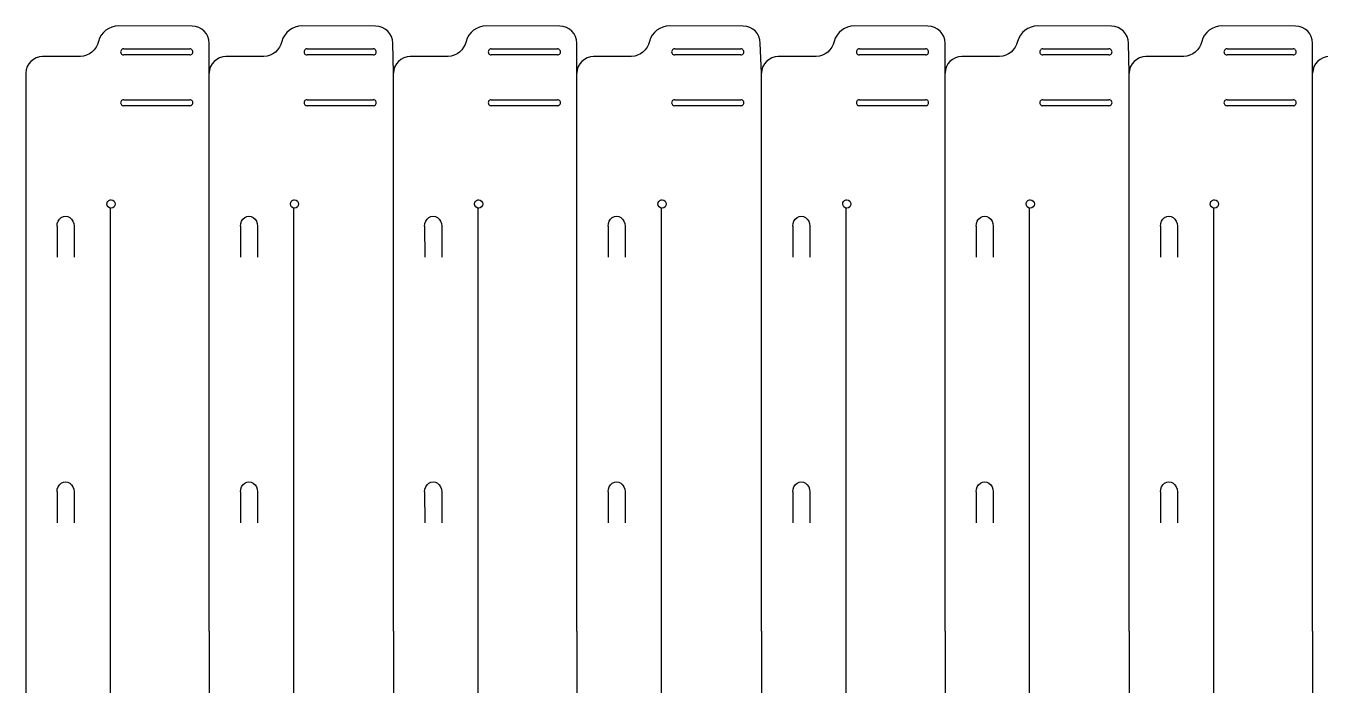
# Model space of a CAD drawing. Extents: x 8 to 984, y 25 to 710.
# Drawn here: x 8 to 389.6, y 515.8 to 710.4 of the extents above; entities that cross this region are included whole.
import ezdxf

# ---------------------------------------------------------------- set-up
doc = ezdxf.new("R2010")
doc.units = 0
doc.layers.add('Layer_1', color=7, linetype='CONTINUOUS')

msp = doc.modelspace()

# ---------------------------------------------------------------- linework, layer by layer
at = {"layer": 'Layer_1', "color": 7}
for p, q in [((56.9907, 710.299661), (35.233988, 710.343661)), ((111.072382, 710.299661), (89.315666, 710.343661)), ((165.387375, 710.299661), (143.630661, 710.343661)), ((219.469041, 710.299661), (197.712341, 710.343661)), ((273.93048, 710.299661), (252.173769, 710.343661)), ((328.01216, 710.299661), (306.255446, 710.343661)), ((382.32715, 710.299661), (360.570436, 710.343661)), ((62.038421, 696.432001), (62.033579, 705.237705)), ((116.353415, 696.432001), (116.115261, 705.237705)), ((170.435095, 696.432001), (170.430254, 705.237705)), ((224.896521, 696.432001), (224.511933, 705.237705)), ((278.978201, 696.432001), (278.973439, 705.237705)), ((333.293191, 696.432001), (333.055039, 705.237705)), ((387.374871, 696.432001), (387.370108, 705.237705)), ((24.061401, 701.339387), (12.871934, 701.336741)), ((78.143079, 701.339387), (66.953612, 701.336741)), ((132.458074, 701.339387), (121.268606, 701.336741)), ((186.539754, 701.339387), (175.350286, 701.336741)), ((241.00118, 701.339387), (229.811712, 701.336741)), ((295.082833, 701.339387), (283.893392, 701.336741)), ((349.397849, 701.339387), (338.208382, 701.336741)), ((7.956743, 696.432001), (7.956743, 531.722278)), ((62.038421, 531.722278), (62.038421, 696.432001)), ((116.353415, 531.72228), (116.353415, 696.432001)), ((170.435095, 531.72228), (170.435095, 696.432001)), ((224.896521, 531.722275), (224.896521, 696.432001)), ((278.978201, 531.722275), (278.978201, 696.432001)), ((333.293191, 531.722278), (333.293191, 696.432001)), ((387.374871, 531.722278), (387.374871, 696.432001)), ((32.901078, 406.469464), (32.901078, 656.655681)), ((33.079804, 659.033438), (33.079804, 659.033438)), ((86.982755, 406.469464), (86.982755, 656.655681)), ((87.161481, 659.033438), (87.161481, 659.033438)), ((141.29775, 406.469464), (141.29775, 656.655681)), ((141.476476, 659.033438), (141.476476, 659.033438)), ((195.37943, 406.469464), (195.37943, 656.655681)), ((195.558156, 659.033438), (195.558156, 659.033438)), ((249.840858, 406.469464), (249.840858, 656.655681)), ((250.019585, 659.033438), (250.019585, 659.033438)), ((303.922536, 406.469464), (303.922536, 656.655681)), ((304.101262, 659.033438), (304.101262, 659.033438)), ((358.237525, 406.469464), (358.237525, 656.655681)), ((358.416251, 659.033438), (358.416251, 659.033438)), ((7.956743, 531.722278), (7.956743, 343.774195)), ((62.038421, 531.722278), (62.038421, 343.774195)), ((116.353415, 531.72228), (116.353415, 343.774195)), ((170.435095, 531.72228), (170.435095, 343.774195)), ((224.896521, 531.722275), (224.896521, 343.774195)), ((278.978201, 531.722275), (278.978201, 343.774195)), ((333.293191, 531.722278), (333.293191, 343.774195)), ((387.374871, 531.722278), (387.374871, 343.774195))]:
    msp.add_line(p, q, dxfattribs=at)
at = {"layer": 'Layer_1', "color": 1}
for p, q in [((36.789183, 703.584668), (56.289183, 703.584668)), ((90.87086, 703.584668), (110.370866, 703.584668)), ((145.185855, 703.584668), (164.685858, 703.584668)), ((199.267535, 703.584668), (218.767538, 703.584668)), ((253.728963, 703.584668), (273.228964, 703.584668)), ((307.810641, 703.584668), (327.310644, 703.584668)), ((362.12563, 703.584668), (381.625634, 703.584668)), ((56.289183, 701.784681), (36.789183, 701.784681)), ((110.370866, 701.784681), (90.87086, 701.784681)), ((164.685858, 701.784681), (145.185855, 701.784681)), ((218.767538, 701.784681), (199.267535, 701.784681)), ((273.228964, 701.784681), (253.728963, 701.784681)), ((327.310644, 701.784681), (307.810641, 701.784681)), ((381.625634, 701.784681), (362.12563, 701.784681)), ((36.789183, 688.584671), (56.289183, 688.584671)), ((90.87086, 688.584671), (110.370866, 688.584671)), ((145.185855, 688.584671), (164.685858, 688.584671)), ((199.267535, 688.584671), (218.767538, 688.584671)), ((253.728963, 688.584671), (273.228964, 688.584671)), ((307.810641, 688.584671), (327.310644, 688.584671)), ((362.12563, 688.584671), (381.625634, 688.584671)), ((56.289183, 686.784685), (36.789183, 686.784685)), ((110.370866, 686.784685), (90.87086, 686.784685)), ((164.685858, 686.784685), (145.185855, 686.784685)), ((218.767538, 686.784685), (199.267535, 686.784685)), ((273.228964, 686.784685), (253.728963, 686.784685)), ((327.310644, 686.784685), (307.810641, 686.784685)), ((381.625634, 686.784685), (362.12563, 686.784685)), ((17.137414, 651.236379), (17.184166, 642.111667)), ((22.167117, 651.235956), (22.190665, 642.110662)), ((71.219092, 651.236379), (71.265844, 642.111667)), ((76.248794, 651.235956), (76.272342, 642.110662)), ((125.534087, 651.236379), (125.580838, 642.111667)), ((130.563789, 651.235956), (130.587337, 642.110662)), ((179.615767, 651.236379), (179.662519, 642.111667)), ((184.645469, 651.235956), (184.669017, 642.110662)), ((234.077192, 651.236379), (234.123944, 642.111667)), ((239.106895, 651.235956), (239.130443, 642.110662)), ((288.158872, 651.236379), (288.205624, 642.111667)), ((293.188549, 651.235956), (293.212097, 642.110662)), ((342.473862, 651.236379), (342.520614, 642.111667)), ((347.503565, 651.235956), (347.527113, 642.110662)), ((17.137414, 572.823907), (17.184166, 563.699195)), ((22.167117, 572.823536), (22.190665, 563.69819)), ((71.219092, 572.823907), (71.265844, 563.699195)), ((76.248794, 572.823536), (76.272342, 563.69819)), ((125.534087, 572.82388), (125.580838, 563.699195)), ((130.563789, 572.82351), (130.587337, 563.69819)), ((179.615767, 572.82388), (179.662519, 563.699195)), ((184.645469, 572.82351), (184.669017, 563.69819)), ((234.077192, 572.823907), (234.123944, 563.699195)), ((239.106895, 572.823536), (239.130443, 563.69819)), ((288.158872, 572.823907), (288.205624, 563.699195)), ((293.188549, 572.823536), (293.212097, 563.69819)), ((342.473862, 572.82388), (342.520614, 563.699195)), ((347.503565, 572.82351), (347.527113, 563.69819))]:
    msp.add_line(p, q, dxfattribs=at)
at = {"layer": 'Layer_1', "color": 7}
for points in [[(35.233988, 710.343661), (32.617312, 710.367209), (30.025639, 708.443053), (29.346136, 705.770232)], [(62.033579, 705.237705), (62.033579, 708.007708), (59.803353, 710.237907), (56.9907, 710.299661)], [(89.315666, 710.343661), (86.698989, 710.367209), (84.107316, 708.443053), (83.427813, 705.770232)], [(116.115261, 705.237705), (116.115261, 708.007708), (113.885035, 710.237907), (111.072382, 710.299661)], [(143.630661, 710.343661), (141.013984, 710.367209), (138.422311, 708.443053), (137.742808, 705.770232)], [(170.430254, 705.237705), (170.430254, 708.007708), (168.200028, 710.237907), (165.387375, 710.299661)], [(197.712341, 710.343661), (195.095664, 710.367209), (192.503991, 708.443053), (191.824488, 705.770232)], [(224.511933, 705.237705), (224.511933, 708.007708), (222.281708, 710.237907), (219.469055, 710.299661)], [(252.173769, 710.343661), (249.557093, 710.367209), (246.96542, 708.443053), (246.285917, 705.770232)], [(278.973439, 705.237705), (278.973439, 708.007708), (276.743213, 710.237907), (273.93056, 710.299661)], [(306.255446, 710.343661), (303.63877, 710.367209), (301.047097, 708.443053), (300.367594, 705.770232)], [(333.055039, 705.237705), (333.055039, 708.007708), (330.824814, 710.237907), (328.01216, 710.299661)], [(360.570436, 710.343661), (357.95376, 710.367209), (355.362087, 708.443053), (354.682584, 705.770232)], [(387.370108, 705.237705), (387.370108, 708.007708), (385.139882, 710.237907), (382.327229, 710.299661)], [(29.346136, 705.770232), (28.787521, 703.317545), (26.56772, 701.308061), (24.061401, 701.339387)], [(83.427813, 705.770232), (82.869199, 703.317545), (80.649397, 701.308061), (78.143079, 701.339387)], [(137.742808, 705.770232), (137.184193, 703.317545), (134.964392, 701.308061), (132.458074, 701.339387)], [(191.824488, 705.770232), (191.265873, 703.317545), (189.046072, 701.308061), (186.539754, 701.339387)], [(246.285917, 705.770232), (245.727302, 703.317545), (243.507501, 701.308061), (241.00118, 701.339387)], [(300.367594, 705.770232), (299.808979, 703.317545), (297.589178, 701.308061), (295.08286, 701.339387)], [(354.682584, 705.770232), (354.123969, 703.317545), (351.904168, 701.308061), (349.397849, 701.339387)], [(12.958029, 701.313061), (10.187154, 701.313061), (7.956743, 699.136308), (7.956743, 696.432001)], [(67.039707, 701.313061), (64.268832, 701.313061), (62.038421, 699.136308), (62.038421, 696.432001)], [(121.354702, 701.313061), (118.583826, 701.313061), (116.353415, 699.136308), (116.353415, 696.432001)], [(175.436382, 701.313061), (172.665506, 701.313061), (170.435095, 699.136308), (170.435095, 696.432001)], [(229.897808, 701.313061), (227.126932, 701.313061), (224.896521, 699.136308), (224.896521, 696.432001)], [(283.979488, 701.313061), (281.208612, 701.313061), (278.978201, 699.136308), (278.978201, 696.432001)], [(338.294477, 701.313061), (335.523602, 701.313061), (333.293191, 699.136308), (333.293191, 696.432001)], [(392.376157, 701.313061), (389.605282, 701.313061), (387.374871, 699.136308), (387.374871, 696.432001)], [(31.856212, 657.809846), (31.856212, 658.134331), (31.985117, 658.445587), (32.21459, 658.675034)], [(33.079804, 656.586281), (32.404031, 656.586281), (31.856212, 657.134074), (31.856212, 657.809846)], [(32.21459, 658.67506), (32.444063, 658.904533), (32.755266, 659.033438), (33.079804, 659.033438)], [(33.079804, 659.033438), (33.75555, 659.033438), (34.303369, 658.485619), (34.303369, 657.809846)], [(34.303369, 657.809846), (34.303343, 657.1341), (33.75555, 656.586281), (33.079804, 656.586281)], [(85.937889, 657.809846), (85.937889, 658.134331), (86.066794, 658.445587), (86.296267, 658.675034)], [(87.161481, 656.586281), (86.485709, 656.586281), (85.937889, 657.134074), (85.937889, 657.809846)], [(86.296267, 658.67506), (86.52574, 658.904533), (86.836943, 659.033438), (87.161481, 659.033438)], [(87.161481, 659.033438), (87.837227, 659.033438), (88.385047, 658.485619), (88.385047, 657.809846)], [(88.385047, 657.809846), (88.38502, 657.1341), (87.837227, 656.586281), (87.161481, 656.586281)], [(140.252884, 657.809846), (140.252884, 658.134331), (140.381789, 658.445587), (140.611262, 658.675034)], [(141.476476, 656.586281), (140.800704, 656.586281), (140.252884, 657.134074), (140.252884, 657.809846)], [(140.611262, 658.67506), (140.840735, 658.904533), (141.151938, 659.033438), (141.476476, 659.033438)], [(141.476476, 659.033438), (142.152222, 659.033438), (142.700042, 658.485619), (142.700042, 657.809846)], [(142.700042, 657.809846), (142.700015, 657.1341), (142.152222, 656.586281), (141.476476, 656.586281)], [(194.334564, 657.809846), (194.334564, 658.134331), (194.463469, 658.445587), (194.692942, 658.675034)], [(195.558156, 656.586281), (194.882384, 656.586281), (194.334564, 657.134074), (194.334564, 657.809846)], [(194.692942, 658.67506), (194.922415, 658.904533), (195.233618, 659.033438), (195.558156, 659.033438)], [(195.558156, 659.033438), (196.233902, 659.033438), (196.781722, 658.485619), (196.781722, 657.809846)], [(196.781722, 657.809846), (196.781695, 657.1341), (196.233902, 656.586281), (195.558156, 656.586281)], [(248.795992, 657.809846), (248.795992, 658.134331), (248.924897, 658.445587), (249.154371, 658.675034)], [(250.019585, 656.586281), (249.343812, 656.586281), (248.795992, 657.134074), (248.795992, 657.809846)], [(249.154371, 658.67506), (249.383844, 658.904533), (249.695047, 659.033438), (250.019585, 659.033438)], [(250.019585, 659.033438), (250.69533, 659.033438), (251.24315, 658.485619), (251.24315, 657.809846)], [(251.24315, 657.809846), (251.243124, 657.1341), (250.69533, 656.586281), (250.019585, 656.586281)], [(302.87767, 657.809846), (302.87767, 658.134331), (303.006575, 658.445587), (303.236048, 658.675034)], [(304.101262, 656.586281), (303.42549, 656.586281), (302.87767, 657.134074), (302.87767, 657.809846)], [(303.236048, 658.67506), (303.465521, 658.904533), (303.776724, 659.033438), (304.101262, 659.033438)], [(304.101262, 659.033438), (304.777008, 659.033438), (305.324827, 658.485619), (305.324827, 657.809846)], [(305.324828, 657.809846), (305.324801, 657.1341), (304.777008, 656.586281), (304.101262, 656.586281)], [(357.192659, 657.809846), (357.192659, 658.134331), (357.321564, 658.445587), (357.551038, 658.675034)], [(358.416251, 656.586281), (357.740479, 656.586281), (357.192659, 657.134074), (357.192659, 657.809846)], [(357.551038, 658.67506), (357.780511, 658.904533), (358.091714, 659.033438), (358.416251, 659.033438)], [(358.416251, 659.033438), (359.091997, 659.033438), (359.639817, 658.485619), (359.639817, 657.809846)], [(359.639817, 657.809846), (359.639791, 657.1341), (359.091997, 656.586281), (358.416251, 656.586281)]]:
    msp.add_open_spline(points, degree=3, dxfattribs=at)
at = {"layer": 'Layer_1', "color": 1}
for points in [[(36.009747, 703.134691), (35.848986, 702.856217), (35.848986, 702.513158), (36.009747, 702.234684)], [(36.789183, 703.584668), (36.467635, 703.584668), (36.170508, 703.413165), (36.009747, 703.134665)], [(36.009747, 702.234684), (36.170508, 701.956184), (36.467635, 701.784681), (36.789183, 701.784681)], [(57.068593, 703.134691), (56.907832, 703.413165), (56.610705, 703.584694), (56.289183, 703.584694)], [(56.289183, 701.784681), (56.610705, 701.784681), (56.907832, 701.95621), (57.068593, 702.234684)], [(57.068593, 702.234684), (57.22938, 702.513132), (57.22938, 702.856217), (57.068593, 703.134665)], [(90.091424, 703.134691), (89.930663, 702.856217), (89.930663, 702.513158), (90.091424, 702.234684)], [(90.87086, 703.584668), (90.549312, 703.584668), (90.252185, 703.413165), (90.091424, 703.134665)], [(90.091424, 702.234684), (90.252185, 701.956184), (90.549312, 701.784681), (90.87086, 701.784681)], [(111.150276, 703.134691), (110.989515, 703.413165), (110.692388, 703.584694), (110.370866, 703.584694)], [(110.370866, 701.784681), (110.692388, 701.784681), (110.989515, 701.95621), (111.150276, 702.234684)], [(111.150276, 702.234684), (111.311063, 702.513132), (111.311063, 702.856217), (111.150276, 703.134665)], [(144.406419, 703.134691), (144.245658, 702.856217), (144.245658, 702.513158), (144.406419, 702.234684)], [(145.185855, 703.584668), (144.864307, 703.584668), (144.56718, 703.413165), (144.406419, 703.134665)], [(144.406419, 702.234684), (144.56718, 701.956184), (144.864307, 701.784681), (145.185855, 701.784681)], [(165.465268, 703.134691), (165.304507, 703.413165), (165.00738, 703.584694), (164.685858, 703.584694)], [(164.685858, 701.784681), (165.00738, 701.784681), (165.304507, 701.95621), (165.465268, 702.234684)], [(165.465268, 702.234684), (165.626055, 702.513132), (165.626055, 702.856217), (165.465268, 703.134665)], [(198.488099, 703.134691), (198.327338, 702.856217), (198.327338, 702.513158), (198.488099, 702.234684)], [(199.267535, 703.584668), (198.945987, 703.584668), (198.64886, 703.413165), (198.488099, 703.134665)], [(198.488099, 702.234684), (198.64886, 701.956184), (198.945987, 701.784681), (199.267535, 701.784681)], [(219.546935, 703.134691), (219.386174, 703.413165), (219.089047, 703.584694), (218.767538, 703.584694)], [(218.767538, 701.784681), (219.089047, 701.784681), (219.386174, 701.95621), (219.546935, 702.234684)], [(219.546935, 702.234684), (219.707722, 702.513132), (219.707722, 702.856217), (219.546935, 703.134665)], [(252.949527, 703.134691), (252.788767, 702.856217), (252.788767, 702.513158), (252.949527, 702.234684)], [(253.728963, 703.584668), (253.407415, 703.584668), (253.110288, 703.413165), (252.949527, 703.134665)], [(252.949527, 702.234684), (253.110288, 701.956184), (253.407415, 701.784681), (253.728963, 701.784681)], [(274.008374, 703.134691), (273.847613, 703.413165), (273.550459, 703.584694), (273.228964, 703.584694)], [(273.228964, 701.784681), (273.550459, 701.784681), (273.847613, 701.95621), (274.008374, 702.234684)], [(274.008374, 702.234684), (274.169161, 702.513132), (274.169161, 702.856217), (274.008374, 703.134665)], [(307.031205, 703.134691), (306.870444, 702.856217), (306.870444, 702.513158), (307.031205, 702.234684)], [(307.810641, 703.584668), (307.489093, 703.584668), (307.191966, 703.413165), (307.031205, 703.134665)], [(307.031205, 702.234684), (307.191966, 701.956184), (307.489093, 701.784681), (307.810641, 701.784681)], [(328.090054, 703.134691), (327.929293, 703.413165), (327.632166, 703.584694), (327.310644, 703.584694)], [(327.310644, 701.784681), (327.632166, 701.784681), (327.929293, 701.95621), (328.090054, 702.234684)], [(328.090054, 702.234684), (328.250841, 702.513132), (328.250841, 702.856217), (328.090054, 703.134665)], [(361.346194, 703.134691), (361.185434, 702.856217), (361.185434, 702.513158), (361.346194, 702.234684)], [(362.12563, 703.584668), (361.804082, 703.584668), (361.506955, 703.413165), (361.346194, 703.134665)], [(361.346194, 702.234684), (361.506955, 701.956184), (361.804082, 701.784681), (362.12563, 701.784681)], [(382.405043, 703.134691), (382.244282, 703.413165), (381.947155, 703.584694), (381.625634, 703.584694)], [(381.625634, 701.784681), (381.947155, 701.784681), (382.244282, 701.95621), (382.405043, 702.234684)], [(382.405043, 702.234684), (382.565831, 702.513132), (382.565831, 702.856217), (382.405043, 703.134665)], [(36.009747, 688.134695), (35.848986, 687.856221), (35.848986, 687.513162), (36.009747, 687.234688)], [(36.789183, 688.584671), (36.467635, 688.584671), (36.170508, 688.413169), (36.009747, 688.134668)], [(36.009747, 687.234688), (36.170508, 686.956188), (36.467635, 686.784685), (36.789183, 686.784685)], [(57.068593, 688.134695), (56.907832, 688.413169), (56.610705, 688.584698), (56.289183, 688.584698)], [(56.289183, 686.784685), (56.610705, 686.784685), (56.907832, 686.956214), (57.068593, 687.234688)], [(57.068593, 687.234688), (57.22938, 687.513135), (57.22938, 687.856221), (57.068593, 688.134668)], [(90.091424, 688.134695), (89.930663, 687.856221), (89.930663, 687.513162), (90.091424, 687.234688)], [(90.87086, 688.584671), (90.549312, 688.584671), (90.252185, 688.413169), (90.091424, 688.134668)], [(90.091424, 687.234688), (90.252185, 686.956188), (90.549312, 686.784685), (90.87086, 686.784685)], [(111.150276, 688.134695), (110.989515, 688.413169), (110.692388, 688.584698), (110.370866, 688.584698)], [(110.370866, 686.784685), (110.692388, 686.784685), (110.989515, 686.956214), (111.150276, 687.234688)], [(111.150276, 687.234688), (111.311063, 687.513135), (111.311063, 687.856221), (111.150276, 688.134668)], [(144.406419, 688.134695), (144.245658, 687.856221), (144.245658, 687.513162), (144.406419, 687.234688)], [(145.185855, 688.584671), (144.864307, 688.584671), (144.56718, 688.413169), (144.406419, 688.134668)], [(144.406419, 687.234688), (144.56718, 686.956188), (144.864307, 686.784685), (145.185855, 686.784685)], [(165.465268, 688.134695), (165.304507, 688.413169), (165.00738, 688.584698), (164.685858, 688.584698)], [(164.685858, 686.784685), (165.00738, 686.784685), (165.304507, 686.956214), (165.465268, 687.234688)], [(165.465268, 687.234688), (165.626055, 687.513135), (165.626055, 687.856221), (165.465268, 688.134668)], [(198.488099, 688.134695), (198.327338, 687.856221), (198.327338, 687.513162), (198.488099, 687.234688)], [(199.267535, 688.584671), (198.945987, 688.584671), (198.64886, 688.413169), (198.488099, 688.134668)], [(198.488099, 687.234688), (198.64886, 686.956188), (198.945987, 686.784685), (199.267535, 686.784685)], [(219.546935, 688.134695), (219.386174, 688.413169), (219.089047, 688.584698), (218.767538, 688.584698)], [(218.767538, 686.784685), (219.089047, 686.784685), (219.386174, 686.956214), (219.546935, 687.234688)], [(219.546935, 687.234688), (219.707722, 687.513135), (219.707722, 687.856221), (219.546935, 688.134668)], [(252.949527, 688.134695), (252.788767, 687.856221), (252.788767, 687.513162), (252.949527, 687.234688)], [(253.728963, 688.584671), (253.407415, 688.584671), (253.110288, 688.413169), (252.949527, 688.134668)], [(252.949527, 687.234688), (253.110288, 686.956188), (253.407415, 686.784685), (253.728963, 686.784685)], [(274.008374, 688.134695), (273.847613, 688.413169), (273.550459, 688.584698), (273.228964, 688.584698)], [(273.228964, 686.784685), (273.550459, 686.784685), (273.847613, 686.956214), (274.008374, 687.234688)], [(274.008374, 687.234688), (274.169161, 687.513135), (274.169161, 687.856221), (274.008374, 688.134668)], [(307.031205, 688.134695), (306.870444, 687.856221), (306.870444, 687.513162), (307.031205, 687.234688)], [(307.810641, 688.584671), (307.489093, 688.584671), (307.191966, 688.413169), (307.031205, 688.134668)], [(307.031205, 687.234688), (307.191966, 686.956188), (307.489093, 686.784685), (307.810641, 686.784685)], [(328.090054, 688.134695), (327.929293, 688.413169), (327.632166, 688.584698), (327.310644, 688.584698)], [(327.310644, 686.784685), (327.632166, 686.784685), (327.929293, 686.956214), (328.090054, 687.234688)], [(328.090054, 687.234688), (328.250841, 687.513135), (328.250841, 687.856221), (328.090054, 688.134668)], [(361.346194, 688.134695), (361.185434, 687.856221), (361.185434, 687.513162), (361.346194, 687.234688)], [(362.12563, 688.584671), (361.804082, 688.584671), (361.506955, 688.413169), (361.346194, 688.134668)], [(361.346194, 687.234688), (361.506955, 686.956188), (361.804082, 686.784685), (362.12563, 686.784685)], [(382.405043, 688.134695), (382.244282, 688.413169), (381.947155, 688.584698), (381.625634, 688.584698)], [(381.625634, 686.784685), (381.947155, 686.784685), (382.244282, 686.956214), (382.405043, 687.234688)], [(382.405043, 687.234688), (382.565831, 687.513135), (382.565831, 687.856221), (382.405043, 688.134668)], [(17.137414, 651.237676), (17.137414, 652.310588), (17.61676, 653.301981), (18.394899, 653.838424)], [(18.394899, 653.838424), (19.173012, 654.374893), (20.131704, 654.374893), (20.909843, 653.838424)], [(20.909843, 653.838424), (21.687956, 653.301981), (22.167117, 652.310561), (22.167117, 651.237649)], [(71.219092, 651.237676), (71.219092, 652.310588), (71.698437, 653.301981), (72.476577, 653.838424)], [(72.476577, 653.838424), (73.25469, 654.374893), (74.213381, 654.374893), (74.991521, 653.838424)], [(74.991521, 653.838424), (75.769634, 653.301981), (76.248794, 652.310561), (76.248794, 651.237649)], [(125.534087, 651.237676), (125.534087, 652.310588), (126.013432, 653.301981), (126.791572, 653.838424)], [(126.791572, 653.838424), (127.569685, 654.374893), (128.528376, 654.374893), (129.306516, 653.838424)], [(129.306516, 653.838424), (130.084629, 653.301981), (130.563789, 652.310561), (130.563789, 651.237649)], [(179.615767, 651.237676), (179.615767, 652.310588), (180.095112, 653.301981), (180.873252, 653.838424)], [(180.873252, 653.838424), (181.651365, 654.374893), (182.610056, 654.374893), (183.388196, 653.838424)], [(183.388196, 653.838424), (184.166309, 653.301981), (184.645469, 652.310561), (184.645469, 651.237649)], [(234.077192, 651.237676), (234.077192, 652.310588), (234.556538, 653.301981), (235.334678, 653.838424)], [(235.334678, 653.838424), (236.112791, 654.374893), (237.071482, 654.374893), (237.849622, 653.838424)], [(237.849622, 653.838424), (238.627735, 653.301981), (239.106895, 652.310561), (239.106895, 651.237649)], [(288.158872, 651.237676), (288.158872, 652.310588), (288.638192, 653.301981), (289.416358, 653.838424)], [(289.416331, 653.838424), (290.194471, 654.374893), (291.153136, 654.374893), (291.931302, 653.838424)], [(291.931302, 653.838424), (292.709415, 653.301981), (293.188549, 652.310561), (293.188549, 651.237649)], [(342.473862, 651.237676), (342.473862, 652.310588), (342.953208, 653.301981), (343.731347, 653.838424)], [(343.731347, 653.838424), (344.50946, 654.374893), (345.468152, 654.374893), (346.246291, 653.838424)], [(346.246291, 653.838424), (347.024404, 653.301981), (347.503565, 652.310561), (347.503565, 651.237649)], [(17.137414, 572.82523), (17.137414, 573.898142), (17.61676, 574.889509), (18.394899, 575.425978)], [(18.394899, 575.425978), (19.173012, 575.962421), (20.131704, 575.962421), (20.909843, 575.425978)], [(20.909843, 575.425978), (21.687956, 574.889509), (22.167117, 573.898089), (22.167117, 572.825177)], [(71.219092, 572.82523), (71.219092, 573.898142), (71.698437, 574.889509), (72.476577, 575.425978)], [(72.476577, 575.425978), (73.25469, 575.962421), (74.213381, 575.962421), (74.991521, 575.425978)], [(74.991521, 575.425978), (75.769634, 574.889509), (76.248794, 573.898089), (76.248794, 572.825177)], [(125.534087, 572.825203), (125.534087, 573.898115), (126.013432, 574.889483), (126.791572, 575.425952)], [(126.791572, 575.425952), (127.569685, 575.962394), (128.528376, 575.962394), (129.306516, 575.425952)], [(129.306516, 575.425952), (130.084629, 574.889483), (130.563789, 573.898062), (130.563789, 572.82515)], [(179.615767, 572.825203), (179.615767, 573.898115), (180.095112, 574.889483), (180.873252, 575.425952)], [(180.873252, 575.425952), (181.651365, 575.962394), (182.610056, 575.962394), (183.388196, 575.425952)], [(183.388196, 575.425952), (184.166309, 574.889483), (184.645469, 573.898062), (184.645469, 572.82515)], [(234.077192, 572.82523), (234.077192, 573.898142), (234.556538, 574.889509), (235.334678, 575.425978)], [(235.334678, 575.425978), (236.112791, 575.962421), (237.071482, 575.962421), (237.849622, 575.425978)], [(237.849622, 575.425978), (238.627735, 574.889509), (239.106895, 573.898089), (239.106895, 572.825177)], [(288.158872, 572.82523), (288.158872, 573.898142), (288.638192, 574.889509), (289.416358, 575.425978)], [(289.416331, 575.425978), (290.194471, 575.962421), (291.153136, 575.962421), (291.931302, 575.425978)], [(291.931302, 575.425978), (292.709415, 574.889509), (293.188549, 573.898089), (293.188549, 572.825177)], [(342.473862, 572.825203), (342.473862, 573.898115), (342.953208, 574.889483), (343.731347, 575.425952)], [(343.731347, 575.425952), (344.50946, 575.962394), (345.468152, 575.962394), (346.246291, 575.425952)], [(346.246291, 575.425952), (347.024404, 574.889483), (347.503565, 573.898062), (347.503565, 572.82515)]]:
    msp.add_open_spline(points, degree=3, dxfattribs=at)

doc.saveas('drawing.dxf')
